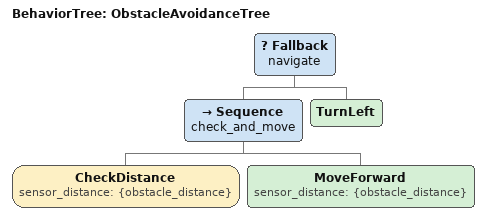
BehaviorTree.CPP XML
<root BTCPP_format="4">

    <BehaviorTree ID="ObstacleAvoidanceTree">
        <Fallback name="navigate">
            <Sequence name="check_and_move">
                <CheckDistance sensor_distance="{obstacle_distance}"/>
                <MoveForward sensor_distance="{obstacle_distance}"/>
            </Sequence>
            <TurnLeft/>
        </Fallback>
    </BehaviorTree>
</root>
